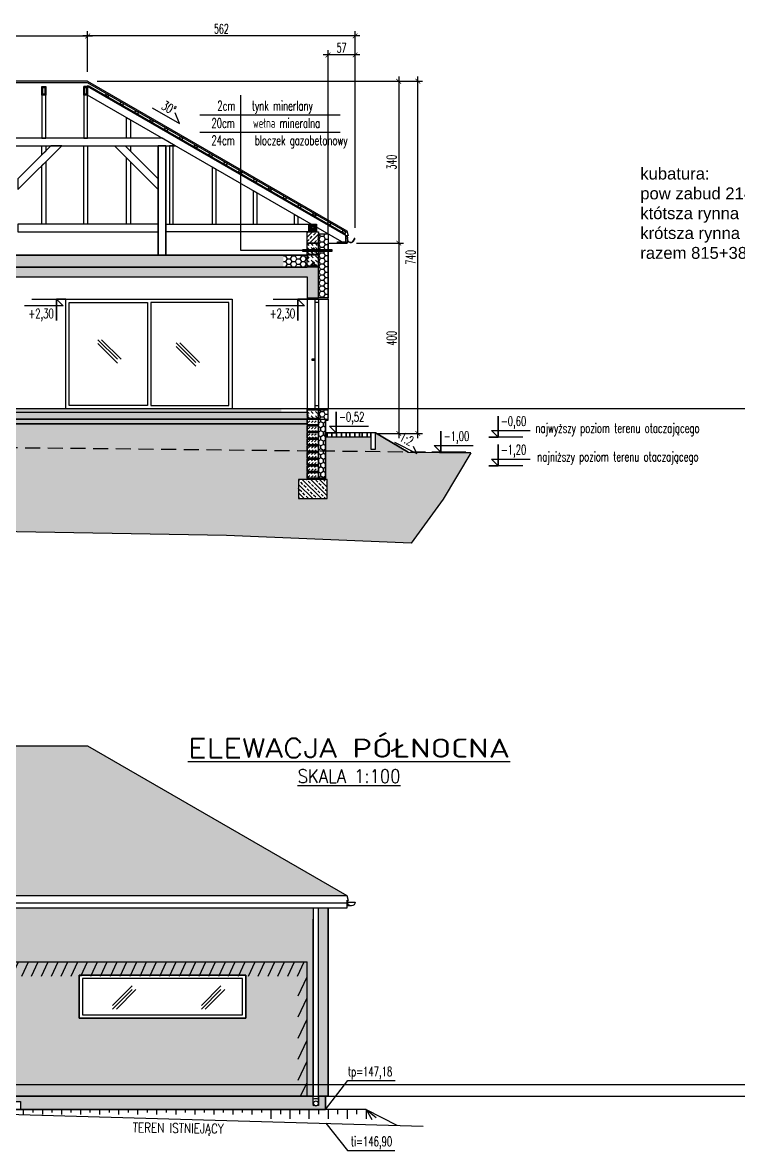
# Model space of a CAD drawing. Header units: millimetres. Extents: x -24587 to 33255, y -70862 to 32.
# Drawn here: x 11025 to 12529, y -63958 to -61588 of the extents above; entities that cross this region are included whole.
import ezdxf
from ezdxf.enums import TextEntityAlignment as Align

# ---------------------------------------------------------------- set-up
doc = ezdxf.new("R2010")
doc.units = ezdxf.units.MM
doc.header["$LTSCALE"] = 5
doc.linetypes.add('DASHED2', pattern=[9.525, 6.35, -3.175])
doc.layers.get('Defpoints').update_dxf_attribs({"color": 251})
doc.layers.add('__NIEDRUK__', color=54, linetype='Continuous', plot=False)
for name, color, linetype in [('A-DRZWI_OKNA', 13, 'Continuous'), ('A-SCHODY', 140, 'Continuous'), ('A-WIEZBA', 163, 'Continuous'), ('K-CIENKIE', 8, 'Continuous'), ('K-HATCH', 8, 'Continuous'), ('K-HATCH243', 243, 'Continuous'), ('K-LINIA', 254, 'Continuous'), ('K-SCIANY', 2, 'Continuous'), ('K-SRUBY', 3, 'Continuous'), ('K-TEXT 2.4mm', 71, 'Continuous'), ('K-TEXT 2.8mm', 101, 'Continuous'), ('K-TEXT 2mm', 254, 'Continuous'), ('K-TEXT 4mm', 4, 'Continuous'), ('K-UWAGI', 1, 'Continuous'), ('K-WYMIARY', 1, 'Continuous')]:
    doc.layers.add(name, color=color, linetype=linetype)
doc.styles.get("Standard").update_dxf_attribs({"font": 'arial.ttf'})
doc.styles.add('text 2.8mm', font='romans.shx', dxfattribs={"width": 0.65})
doc.styles.add('text 2mm', font='romans.shx', dxfattribs={"width": 0.65})
doc.styles.add('text 4mm', font='romans.shx', dxfattribs={"width": 0.8})
doc.styles.add('WYM1', font='romanszb.shx', dxfattribs={"width": 0.6})
doc.dimstyles.new('CM100', dxfattribs={"dimscale": 5, "dimtxt": 2, "dimasz": 1, "dimexe": 1, "dimexo": 2, "dimgap": 0.5, "dimtad": 1, "dimrnd": 0.5, "dimdsep": 46, "dimtxsty": 'WYM1', "dimblk": 'OBLIQUE', "dimcen": 0, "dimdle": 1, "dimclrd": 253, "dimclre": 251, "dimclrt": 30, "dimadec": 0, "dimazin": 0, "dimtfac": 1, "dimtix": 1, "dimtmove": 0, "dimatfit": 0, "dimfxl": 1, "dimtfillclr": 256, "dimtolj": 1, "dimarcsym": 0})
pattern_1 = [(90, (-4e-14, 1), (-30, 30), [1, -29]), (90, (-3, 1), (-30, 30), [1, -29]), (90, (-2, 6), (-30, 30), [1, -29]), (90, (-5, 6), (-30, 30), [1, -29]), (90, (-15, 16), (-30, 30), [1, -29]), (90, (-18, 16), (-30, 30), [1, -29]), (90, (-17, 21), (-30, 30), [1, -29]), (90, (-20, 21), (-30, 30), [1, -29]), (90, (-5, 1), (-30, 30), [2, -28]), (90, (-9, 1), (-30, 30), [2, -28]), (90, (-20, 16), (-30, 30), [2, -28]), (90, (-24, 16), (-30, 30), [2, -28]), (180, (-1, -4e-14), (-30, -30), [1, -29]), (180, (-1, 3), (-30, -30), [1, -29]), (180, (-3, 5), (-30, -30), [1, -29]), (180, (-3, 8), (-30, -30), [1, -29]), (180, (-16, 15), (-30, -30), [1, -29]), (180, (-16, 18), (-30, -30), [1, -29]), (180, (-18, 20), (-30, -30), [1, -29]), (180, (-18, 23), (-30, -30), [1, -29]), (180, (-6, -3e-13), (-30, -30), [2, -28]), (180, (-6, 4), (-30, -30), [2, -28]), (180, (-21, 15), (-30, -30), [2, -28]), (180, (-21, 19), (-30, -30), [2, -28]), (135, (-2, -8e-14), (-45, 15), [1.414214, -41.012193]), (135, (-8e-14, 2), (-45, 15), [1.414214, -41.012193]), (135, (-4, 5), (-45, 15), [1.414214, -41.012193]), (135, (-2, 7), (-45, 15), [1.414214, -41.012193]), (135, (-17, 15), (-45, 15), [1.414214, -41.012193]), (135, (-15, 17), (-45, 15), [1.414214, -41.012193]), (135, (-19, 20), (-45, 15), [1.414214, -41.012193]), (135, (-17, 22), (-45, 15), [1.414214, -41.012193]), (135, (-8, -3e-13), (-45, 15), [1.414214, -41.012193]), (135, (-5, 3), (-45, 15), [1.414214, -41.012193]), (135, (-23, 15), (-45, 15), [1.414214, -41.012193]), (135, (-20, 18), (-45, 15), [1.414214, -41.012193]), (45, (-1, -4e-14), (-3e-12, 60), [1.414214, -19.79899]), (45, (-3, 2), (-3e-12, 60), [1.414214, -19.79899]), (45, (-3, 5), (-3e-12, 60), [1.414214, -19.79899]), (45, (-5, 7), (-3e-12, 60), [1.414214, -19.79899]), (45, (-16, 15), (-3e-12, 60), [1.414214, -19.79899]), (45, (-18, 17), (-3e-12, 60), [1.414214, -19.79899]), (45, (-18, 20), (-3e-12, 60), [1.414214, -19.79899]), (45, (-20, 22), (-3e-12, 60), [1.414214, -19.79899]), (45, (-6, -3e-13), (-3e-12, 60), [1.414214, -19.79899]), (45, (-9, 3), (-3e-12, 60), [1.414214, -19.79899]), (45, (-21, 15), (-3e-12, 60), [1.414214, -19.79899]), (45, (-24, 18), (-3e-12, 60), [1.414214, -19.79899]), (135, (-5, 10), (-8.83883476, -4e-13), [6.25, -6.25])]

# ---------------------------------------------------------------- blocks, each defined once
blk = doc.blocks.new('A$Cb5ab7b4c')
for points in [[(-5.5, 4.8), (-5.5, 346.8), (-5.5, 359.2), (-5.5, 392.1)], [(5.5, 4.8), (5.5, 353.8), (5.5, 366.2), (5.5, 392.1)]]:
    blk.add_lwpolyline(points)
blk.add_ellipse((0, 8.6), major_axis=(-10.9, 0), ratio=0.545455, start_param=4.184475, end_param=5.240303)
at = {"extrusion": (0, 0, -1)}
blk.add_ellipse((0, 4.8), major_axis=(-5.5, 0), ratio=0.866025, start_param=1.570796326790928, end_param=7.853981633970514, dxfattribs=at)
blk = doc.blocks.new('rynna')
for p, q in [((0, 15.8), (-0.5, 15.8)), ((-0.5, 12.3), (-0.5, 15.8)), ((-0.2, 9.6), (-0.2, 10.2)), ((0, 12.3), (0, 15.8)), ((0.3, 9), (0.3, 10.2)), ((14.7, 9.7), (15.1, 10.1)), ((15.1, 9.1), (14.7, 9.7)), ((15.5, 9.4), (15.1, 10.1))]:
    blk.add_line(p, q)
for centre, radius, start, end in [((0.3, 12.3), 0.8, 180, 270.0564), ((0.6, 10.2), 0.8, 108.3844, 180), ((7.3, 8.5), 7.52, 171.6477, 348.5936), ((0.3, 12.3), 0.3, 180, 270.0564), ((0.3, 11.3), 0.789, 288.3844, 90.0564), ((0.3, 11.3), 0.289, 288.3844, 90.0564), ((0.6, 10.2), 0.3, 108.3844, 180), ((7.3, 8.5), 7, 175.7433, 351.8766), ((14.5, 7.4), 0.3, 83.5794, 166.741), ((14.7, 8.5), 0.778, 263.5794, 51.7458), ((14.9, 7), 0.3, 99.8126, 163.712), ((14.7, 8.5), 1.28, 279.8126, 51.7458)]:
    blk.add_arc(centre, radius, start, end)
blk = doc.blocks.new('A$Ccb614bb5')
blk.add_lwpolyline([(-9, 0), (0, 0), (0, 12), (-1, 12), (-1, 8), (-17, 8)])
blk.add_arc((-9, 8), 8, 180, 0)
blk = doc.blocks.new('_ArchTick')
at = {"color": 0, "linetype": 'ByBlock', "const_width": 0.15}
blk.add_lwpolyline([(-0.5, -0.5), (0.5, 0.5)], dxfattribs=at)
blk = doc.blocks.new('*D211')
at = {"layer": 'Defpoints', "color": 0, "transparency": 16777216}
for p in [(11161.7, -61711.4), (11855.2, -61711.4), (11748.7, -62451.6)]:
    blk.add_point(p, dxfattribs=at)
at = {"layer": 'K-WYMIARY', "color": 251, "lineweight": -2, "transparency": 16777216}
for p, q in [((11181.7, -61711.4), (11865.2, -61711.4)), ((11768.7, -62451.6), (11865.2, -62451.6))]:
    blk.add_line(p, q, dxfattribs=at)
at = {"layer": 'K-WYMIARY', "color": 253, "lineweight": -2, "transparency": 16777216}
blk.add_line((11855.2, -62461.6), (11855.2, -61701.4), dxfattribs=at)
at = {"layer": 'K-WYMIARY', "color": 253, "lineweight": -2, "transparency": 16777216, "xscale": 10, "yscale": 10, "zscale": 10}
for p, rotation in [((11855.2, -61711.4), 89.9999999999999), ((11855.2, -62451.6), 269.9999999999999)]:
    blk.add_blockref('_ArchTick', p, dxfattribs=dict(at, rotation=rotation))
at = {"layer": 'K-WYMIARY', "color": 30, "transparency": 16777216, "insert": (11840.2, -62081.5), "char_height": 20, "attachment_point": 5, "rotation": 90, "style": 'WYM1'}
blk.add_mtext('\\A1;740', dxfattribs=at)
blk = doc.blocks.new('*D212')
at = {"layer": 'Defpoints', "color": 0, "transparency": 16777216}
for p in [(11161.7, -61711.4), (11706.7, -62051.6), (11815.2, -62051.6)]:
    blk.add_point(p, dxfattribs=at)
at = {"layer": 'K-WYMIARY', "color": 251, "lineweight": -2, "transparency": 16777216}
for p, q in [((11181.7, -61711.4), (11825.2, -61711.4)), ((11726.7, -62051.6), (11825.2, -62051.6))]:
    blk.add_line(p, q, dxfattribs=at)
at = {"layer": 'K-WYMIARY', "color": 253, "lineweight": -2, "transparency": 16777216}
blk.add_line((11815.2, -61701.4), (11815.2, -62061.6), dxfattribs=at)
at = {"layer": 'K-WYMIARY', "color": 253, "lineweight": -2, "transparency": 16777216, "xscale": 10, "yscale": 10, "zscale": 10}
for p, rotation in [((11815.2, -61711.4), 89.99999999999993), ((11815.2, -62051.6), 269.9999999999999)]:
    blk.add_blockref('_ArchTick', p, dxfattribs=dict(at, rotation=rotation))
at = {"layer": 'K-WYMIARY', "color": 30, "transparency": 16777216, "insert": (11800.2, -61881.5), "char_height": 20, "attachment_point": 5, "rotation": 90, "style": 'WYM1'}
blk.add_mtext('\\A1;340', dxfattribs=at)
blk = doc.blocks.new('*D213')
at = {"layer": 'Defpoints', "color": 0, "transparency": 16777216}
for p in [(11706.7, -62051.6), (11746.7, -62451.6), (11815.2, -62451.6)]:
    blk.add_point(p, dxfattribs=at)
at = {"layer": 'K-WYMIARY', "color": 251, "lineweight": -2, "transparency": 16777216}
for p, q in [((11726.7, -62051.6), (11825.2, -62051.6)), ((11766.7, -62451.6), (11825.2, -62451.6))]:
    blk.add_line(p, q, dxfattribs=at)
at = {"layer": 'K-WYMIARY', "color": 253, "lineweight": -2, "transparency": 16777216}
blk.add_line((11815.2, -62041.6), (11815.2, -62461.6), dxfattribs=at)
at = {"layer": 'K-WYMIARY', "color": 253, "lineweight": -2, "transparency": 16777216, "xscale": 10, "yscale": 10, "zscale": 10}
for p, rotation in [((11815.2, -62051.6), 89.99999999999993), ((11815.2, -62451.6), 269.9999999999999)]:
    blk.add_blockref('_ArchTick', p, dxfattribs=dict(at, rotation=rotation))
at = {"layer": 'K-WYMIARY', "color": 30, "transparency": 16777216, "insert": (11800.2, -62251.6), "char_height": 20, "attachment_point": 5, "rotation": 90, "style": 'WYM1'}
blk.add_mtext('\\A1;400', dxfattribs=at)
blk = doc.blocks.new('*D214')
at = {"layer": 'Defpoints', "color": 0, "transparency": 16777216}
for p in [(11161.7, -61616.2), (11161.7, -61711.4), (11723.7, -62039.6)]:
    blk.add_point(p, dxfattribs=at)
at = {"layer": 'K-WYMIARY', "color": 253, "lineweight": -2, "transparency": 16777216}
blk.add_line((11733.7, -61616.2), (11151.7, -61616.2), dxfattribs=at)
at = {"layer": 'K-WYMIARY', "color": 251, "lineweight": -2, "transparency": 16777216}
for p, q in [((11161.7, -61691.4), (11161.7, -61606.2)), ((11723.7, -62019.6), (11723.7, -61606.2))]:
    blk.add_line(p, q, dxfattribs=at)
at = {"layer": 'K-WYMIARY', "color": 253, "lineweight": -2, "transparency": 16777216, "xscale": 10, "yscale": 10, "zscale": 10, "rotation": 180.0000000000001}
blk.add_blockref('_ArchTick', (11161.7, -61616.2), dxfattribs=at)
at = {"layer": 'K-WYMIARY', "color": 253, "lineweight": -2, "transparency": 16777216, "xscale": 10, "yscale": 10, "zscale": 10}
blk.add_blockref('_ArchTick', (11723.7, -61616.2), dxfattribs=at)
at = {"layer": 'K-WYMIARY', "color": 30, "transparency": 16777216, "insert": (11442.7, -61601.2), "char_height": 20, "attachment_point": 5, "style": 'WYM1'}
blk.add_mtext('\\A1;562', dxfattribs=at)
blk = doc.blocks.new('*D215')
at = {"layer": 'Defpoints', "color": 0, "transparency": 16777216}
for p in [(11666.7, -61656.2), (11666.7, -62051.6), (11723.7, -62039.6)]:
    blk.add_point(p, dxfattribs=at)
at = {"layer": 'K-WYMIARY', "color": 251, "lineweight": -2, "transparency": 16777216}
for p, q in [((11666.7, -62031.6), (11666.7, -61646.2)), ((11723.7, -62019.6), (11723.7, -61646.2))]:
    blk.add_line(p, q, dxfattribs=at)
at = {"layer": 'K-WYMIARY', "color": 253, "lineweight": -2, "transparency": 16777216}
blk.add_line((11733.7, -61656.2), (11656.7, -61656.2), dxfattribs=at)
at = {"layer": 'K-WYMIARY', "color": 253, "lineweight": -2, "transparency": 16777216, "xscale": 10, "yscale": 10, "zscale": 10, "rotation": 180.0000000000001}
blk.add_blockref('_ArchTick', (11666.7, -61656.2), dxfattribs=at)
at = {"layer": 'K-WYMIARY', "color": 253, "lineweight": -2, "transparency": 16777216, "xscale": 10, "yscale": 10, "zscale": 10}
blk.add_blockref('_ArchTick', (11723.7, -61656.2), dxfattribs=at)
at = {"layer": 'K-WYMIARY', "color": 30, "transparency": 16777216, "insert": (11695.2, -61641.2), "char_height": 20, "attachment_point": 5, "style": 'WYM1'}
blk.add_mtext('\\A1;57', dxfattribs=at)
blk = doc.blocks.new('*D238')
at = {"layer": 'Defpoints', "color": 0, "transparency": 16777216}
for p in [(11161.7, -61616.2), (9921.7, -61711.4), (11161.7, -61711.4)]:
    blk.add_point(p, dxfattribs=at)
at = {"layer": 'K-WYMIARY', "color": 253, "lineweight": -2, "transparency": 16777216}
blk.add_line((9911.7, -61616.2), (11171.7, -61616.2), dxfattribs=at)
at = {"layer": 'K-WYMIARY', "color": 251, "lineweight": -2, "transparency": 16777216}
for p, q in [((9921.7, -61691.4), (9921.7, -61606.2)), ((11161.7, -61691.4), (11161.7, -61606.2))]:
    blk.add_line(p, q, dxfattribs=at)
at = {"layer": 'K-WYMIARY', "color": 253, "lineweight": -2, "transparency": 16777216, "xscale": 10, "yscale": 10, "zscale": 10}
for p, rotation in [((9921.7, -61616.2), 179.9999999999999), ((11161.7, -61616.2), 359.9999999999999)]:
    blk.add_blockref('_ArchTick', p, dxfattribs=dict(at, rotation=rotation))
at = {"layer": 'K-WYMIARY', "color": 30, "transparency": 16777216, "insert": (10541.7, -61601.2), "char_height": 20, "attachment_point": 5, "style": 'WYM1'}
blk.add_mtext('\\A1;1240', dxfattribs=at)

msp = doc.modelspace()

# ---------------------------------------------------------------- hatches: boundary and pattern name
at = {"layer": 'K-HATCH'}
h = msp.add_hatch(dxfattribs=at)
h.set_pattern_fill('ANSI33', color=256, scale=2, angle=270, style=0)
h.set_pattern_definition([(45, (70360.049, -49280.649), (-8.980256, 8.980256), []), (45, (70369.029, -49280.649), (-8.980256, 8.980256), [6.35, -3.175])])
h.paths.add_polyline_path([(11646.7, -62051.602), (11646.7, -62027.602), (11622.7, -62027.602), (11622.7, -62051.602)])
h = msp.add_hatch(dxfattribs=at)
h.set_pattern_fill('GAZOBET', color=256, angle=90, style=0, pattern_type=2)
h.set_pattern_definition(pattern_1)
h.paths.add_polyline_path([(11646.7, -62075.602), (11646.7, -62051.602), (11622.7, -62051.602), (11622.7, -62075.602)])
h.paths.add_polyline_path([(11622.7, -62076.102), (11622.7, -62100.102), (11646.7, -62100.102), (11646.7, -62076.102)])
h = msp.add_hatch(dxfattribs=at)
h.set_pattern_fill('HONEY', color=256, scale=2.1)
h.set_pattern_definition([(360, (2230, 255), (10.00125, 5.77422435), [6.6675, -13.335]), (120, (2230, 255), (-10.00125, 5.7742244), [6.6675, -13.335]), (60, (2230, 255), (2e-08, 11.54844875), [-13.335, 6.6675])])
h.paths.add_polyline_path([(11666.7, -62032.386), (11646.7, -62032.386), (11646.7, -62166.602), (11666.7, -62166.602)])
h = msp.add_hatch(dxfattribs=at)
h.set_pattern_fill('HONEY', color=256, scale=2.1)
h.paths.add_polyline_path([(9460.7, -62077.102), (11572.7, -62077.102), (11572.7, -62100.102), (10378.7, -62102.102), (9460.7, -62102.102)])
h = msp.add_hatch(dxfattribs=at)
h.set_pattern_fill('HONEY', color=256, scale=2.1)
h.set_pattern_definition([(0, (0, 0), (10.00125, 5.774223), [6.6675, -13.335]), (120, (0, 0), (-10.0012488, 5.77422507), [6.6675, -13.335]), (60, (0, 0), (1.2e-06, 11.54844807), [-13.335, 6.6675])])
h.paths.add_polyline_path([(11622.7, -62077.102), (11572.983, -62077.102), (11572.983, -62102.102), (11622.7, -62102.102)])
h = msp.add_hatch(dxfattribs=at)
h.set_pattern_fill('ANSI33', color=256, scale=2, angle=360, style=0)
h.set_pattern_definition([(45, (-4, -7e-12), (-8.980256, 8.980256), []), (45, (4.98, -7e-12), (-8.980256, 8.980256), [6.35, -3.175])])
h.paths.add_polyline_path([(11622.7, -62122.102), (11622.7, -62166.602), (11646.7, -62166.602), (11646.7, -62102.102), (9436.7, -62102.102), (9436.7, -62126.102), (9460.7, -62126.102), (9460.7, -62122.102), (9907.7, -62122.102), (9907.7, -62126.102), (9931.7, -62126.102), (9931.7, -62122.102)])
h = msp.add_hatch(dxfattribs=at)
h.set_pattern_fill('HONEY', color=256, scale=2)
h.set_pattern_definition([(90, (0, 0), (-5.4992613, 9.525), [6.35, -12.7]), (210, (0, 0), (-5.49926133, -9.525), [6.35, -12.7]), (150, (0, 0), (-10.9985226, 2e-08), [-12.7, 6.35])])
h.paths.add_polyline_path([(11622.7, -62421.602), (11622.7, -62406.602), (9931.7, -62406.602), (9931.7, -62421.602)])
h = msp.add_hatch(dxfattribs=at)
h.set_pattern_fill('DASH', color=256, scale=1.5, angle=-45)
h.paths.add_polyline_path([(11568.7, -62399.602), (9934.7, -62399.602), (9934.7, -62406.602), (11568.7, -62406.602)])
h = msp.add_hatch(dxfattribs=at)
h.set_pattern_fill('GAZOBET', color=256, angle=90, style=0, pattern_type=2)
h.set_pattern_definition(pattern_1)
h.paths.add_polyline_path([(11622.7, -62419.602), (11646.7, -62419.602), (11646.7, -62402.602), (11622.7, -62402.602)])
h = msp.add_hatch(dxfattribs=at)
h.set_pattern_fill('HONEY', color=256, scale=2)
h.set_pattern_definition([(1e-13, (50, 0), (9.525, 5.4992613), [6.35, -12.7]), (120, (50, 0), (-9.525, 5.49926133), [6.35, -12.7]), (60, (50, 0), (2e-08, 10.9985226), [-12.7, 6.35])])
h.paths.add_polyline_path([(11666.7, -62421.602), (11666.7, -62402.602), (11646.7, -62402.602), (11646.7, -62421.602)])
h = msp.add_hatch(dxfattribs=at)
h.set_pattern_fill('DASH', color=256, scale=1.5, angle=-45)
h.paths.add_polyline_path([(9931.7, -62421.602), (9931.7, -62431.602), (11622.7, -62431.602), (11622.7, -62421.602)])
h = msp.add_hatch(dxfattribs=at)
h.set_pattern_fill('DASH', color=256, scale=1.5, angle=45)
h.set_pattern_definition([(45, (54, 0), (-1e-14, 6.7351921), [4.7625, -4.7625])])
h.paths.add_polyline_path([(11646.7, -62433.602), (11646.7, -62421.602), (11622.7, -62421.602), (11622.7, -62433.602)])
h.paths.add_polyline_path([(11646.7, -62447.602), (11646.7, -62435.602), (11622.7, -62435.602), (11622.7, -62447.602)])
h.paths.add_polyline_path([(11646.7, -62461.602), (11646.7, -62449.602), (11622.7, -62449.602), (11622.7, -62461.602)])
h.paths.add_polyline_path([(11646.7, -62475.602), (11646.7, -62463.602), (11622.7, -62463.602), (11622.7, -62475.602)])
h.paths.add_polyline_path([(11646.7, -62489.602), (11646.7, -62477.602), (11622.7, -62477.602), (11622.7, -62489.602)])
h.paths.add_polyline_path([(11646.7, -62503.602), (11646.7, -62491.602), (11622.7, -62491.602), (11622.7, -62503.602)])
h.paths.add_polyline_path([(11646.7, -62517.602), (11646.7, -62505.602), (11622.7, -62505.602), (11622.7, -62517.602)])
h.paths.add_polyline_path([(11646.7, -62531.602), (11646.7, -62519.602), (11622.7, -62519.602), (11622.7, -62531.602)])
h.paths.add_polyline_path([(11646.7, -62545.602), (11646.7, -62533.602), (11622.7, -62533.602), (11622.7, -62545.602)])
h = msp.add_hatch(dxfattribs=at)
h.set_pattern_fill('HONEY', color=256, scale=2)
h.set_pattern_definition([(90, (-556.772, 4e-11), (-5.4992613, 9.525), [6.35, -12.7]), (210, (-556.772, 4e-11), (-5.49926133, -9.525), [6.35, -12.7]), (150, (-556.772, 4e-11), (-10.9985226, 2e-08), [-12.7, 6.35])])
h.paths.add_polyline_path([(11661.7, -62423.602), (11661.7, -62421.602), (11646.7, -62421.602), (11646.7, -62545.602), (11661.7, -62545.602)])
h = msp.add_hatch(dxfattribs=at)
h.set_pattern_fill('ANSI33', color=256, scale=2, angle=360, style=0)
h.set_pattern_definition([(135, (54, 0), (-8.980256, -8.980256), []), (135, (54, 8.98), (-8.980256, -8.980256), [6.35, -3.175])])
h.paths.add_polyline_path([(11604.7, -62588.602), (11664.7, -62588.602), (11664.7, -62548.602), (11604.7, -62548.602)])
h = msp.add_hatch(dxfattribs=at)
h.set_pattern_fill('AR-B88', color=256, scale=0.1, angle=180)
h.set_pattern_definition([(180, (6e-46, 24), (2e-13, -20.32), []), (270, (6e-46, 24), (10.16, -20.32), [20.32, -20.32])])
h.paths.add_polyline_path([(11706.132, -63422.492), (11161.7, -63108.164), (9921.7, -63108.164), (9377.268, -63422.492)])
h = msp.add_hatch(dxfattribs=at)
h.set_pattern_fill('AR-SAND', color=256, scale=0.7, angle=-270)
h.set_pattern_definition([(307.5, (0, 0), (34.258927, 1.120022), [0, -27.0256, 0, -30.226, 0, -28.8925]), (277.5, (0, 0), (50.177757, -31.46663), [0, -14.5796, 0, -24.3586, 0, -9.3345]), (237.5, (-7e-14, 21.87), (0.100603, -55.369466), [0, -8.89, 0, -32.004, 0, -41.783]), (227.5, (-7e-14, 21.87), (15.605053, -53.44895), [0, -4.445, 0, -20.9804, 0, -24.003])])
h.paths.add_polyline_path([(9436.7, -63448.335), (9416.7, -63448.335), (9416.7, -63844.386), (9436.7, -63844.386)])
h.paths.add_polyline_path([(10651.2, -63615.386), (10808.2, -63615.386), (10808.2, -63821.386), (10960.7, -63821.386), (10960.7, -63838.386), (10990.7, -63838.386), (10990.7, -63844.386), (11635.7, -63844.386), (11635.7, -63448.335), (9447.7, -63448.335), (9447.7, -63844.386), (10594.2, -63844.386), (10594.2, -63838.386), (10624.2, -63838.386), (10624.2, -63821.386), (10651.2, -63821.386)])
h.paths.add_polyline_path([(10318.804, -63590.386), (10318.804, -63790.386), (10258.804, -63790.386), (10258.804, -63590.386)], flags=16)
h.paths.add_polyline_path([(11144.2, -63590.386), (11494.2, -63590.386), (11494.2, -63680.386), (11144.2, -63680.386)], flags=16)
h.paths.add_polyline_path([(10032.63, -63590.386), (10032.63, -63790.386), (9972.63, -63790.386), (9972.63, -63590.386)], flags=16)
h.paths.add_polyline_path([(9746.455, -63590.285), (9746.455, -63790.285), (9686.455, -63790.285), (9686.455, -63590.285)], flags=16)
h.paths.add_polyline_path([(11646.7, -63448.335), (11646.7, -63844.386), (11666.7, -63844.386), (11666.7, -63448.335)])
h = msp.add_hatch(dxfattribs=at)
h.set_pattern_fill('GRAVEL', color=256, angle=-180, style=0)
h.set_pattern_definition([(228.0127875, (18.288, 25.4), (-203.200000016, -228.599999986), [3.417214, -338.304836]), (184.969741, (16.002, 22.86), (304.79999988, 25.400001447), [5.864047, -580.540489]), (132.510447, (10.16, 22.352), (254.000000107, -279.399999902), [4.134815, -409.347228]), (267.273689, (0.254, 16.002), (25.400000053, 507.999999997), [5.340045, -528.664374]), (292.8336542, (-7e-14, 10.668), (-127.00000001, 304.799999996), [5.236337, -518.398077]), (357.273689, (2.032, 5.842), (-507.999999997, 25.400000053), [5.340045, -528.664374]), (37.6942405, (7.366, 5.588), (-330.199999985, -254.000000019), [7.061937, -699.131153]), (72.2553284, (12.954, 9.906), (177.800000048, 558.799999985), [6.667195, -660.052566]), (121.4295656, (14.986, 16.256), (-203.200000029, 330.199999982), [5.35813, -530.455457]), (175.2363583, (12.192, 20.828), (279.399999996, -25.400000044), [6.117133, -299.7393695]), (222.3974378, (6.096, 21.336), (-304.79999999, -279.400000011), [7.910779, -783.167725]), (138.814075, (25.4, 15.748), (-177.79999999, 152.40000001), [2.700045, -267.305658]), (171.4692344, (23.368, 17.526), (330.20000001, -50.799999942), [5.13682, -508.54639]), (225, (18.288, 18.288), (2e-13, -25.4), [3.592093, -32.328931]), (203.1985905, (16.51, 21.336), (127, 50.79999999), [1.934413, -191.506224]), (291.8014095, (14.732, 20.574), (-25.4, 76.2), [2.735656, -134.04753]), (30.9637565, (15.748, 18.034), (76.2, 50.8), [4.443197, -143.662982]), (161.565051, (19.558, 20.32), (50.8, -25.4), [3.212871, -77.108981]), (16.3895403, (-1e-13, 20.574), (254, 76.2), [4.50088, -445.588267]), (70.346176, (4.318, 21.844), (-101.60000001, -279.399999997), [3.775989, -373.822157]), (293.1985905, (19.558, 25.4), (-50.79999999, 127), [3.868801, -189.571836]), (343.6104597, (21.082, 21.844), (-254.000000005, 76.199999982), [4.50088, -445.588267]), (339.443955, (-3e-14, 4.826), (-127, 50.8), [4.340352, -212.677343]), (294.7751406, (4.064, 3.302), (-127.00000015, 279.39999993), [3.636721, -360.035934]), (66.8014095, (19.812, 1e-13), (50.8, 127), [3.868801, -189.571836]), (17.3540246, (21.336, 3.556), (-330.199999993, -101.60000002), [4.257827, -421.52376]), (69.443955, (7.366, 5e-14), (-50.8, -127), [2.170176, -214.847519]), (101.3099325, (18.288, 1e-13), (-25.4, 101.6), [1.295146, -128.21995]), (165.963757, (18.034, 1.27), (76.2, -25.4), [5.236337, -99.490546]), (186.009006, (12.954, 2.54), (254, 25.400000013), [4.85267, -480.413649]), (303.690068, (15.748, 15.748), (-25.4, 50.8), [3.663239, -87.917764]), (353.1572266, (17.78, 12.7), (431.800000003, -50.799999977), [6.395568, -633.160091]), (60.945396, (24.13, 11.938), (-101.6, -177.8), [2.615082, -258.893923]), (90, (25.4, 14.224), (-25.4, 25.4), [1.524, -23.876]), (120.256437, (12.446, 3.302), (101.59999999, -177.800000007), [3.52867, -349.339408]), (48.0127875, (10.668, 6.35), (203.200000017, 228.599999985), [6.834429, -334.887622]), (4e-13, (15.24, 11.43), (25.4, 25.4), [6.604, -18.796]), (325.3048465, (21.844, 11.43), (254.000000096, -177.799999863), [4.016096, -397.593167]), (254.054604, (25.146, 9.144), (-25.4, -101.6), [3.698291, -181.2165]), (207.6459754, (24.13, 5.588), (-482.600000018, -253.999999966), [6.021451, -596.124644]), (175.4260787, (18.796, 2.794), (-330.2, 25.4), [6.370295, -630.658465])])
h.paths.add_polyline_path([(10990.7, -63844.386), (10990.7, -63855.386), (11020.7, -63855.386), (11020.7, -63872.386), (11661.7, -63872.386), (11661.7, -63844.386), (11646.7, -63844.386), (11646.7, -63859.623), (11646.7, -63864.069), (11636.209, -63864.936), (11635.7, -63859.623), (11635.7, -63844.386)])
h.paths.add_polyline_path([(10564.2, -63872.386), (10564.2, -63855.386), (10594.2, -63855.386), (10594.2, -63844.386), (9447.7, -63844.386), (9447.7, -63859.623), (9447.88, -63862.754), (9442.2, -63864.386), (9437.345, -63863.99), (9436.7, -63859.623), (9436.7, -63844.386), (9421.7, -63844.386), (9421.7, -63872.386)])
at = {"layer": 'K-HATCH243'}
h = msp.add_hatch(dxfattribs=at)
h.set_pattern_fill('AR-CONC', color=256, scale=0.12, angle=90)
h.paths.add_polyline_path([(11453.556, -62666.358), (11841.517, -62682.071), (11908.506, -62589.686), (11966.843, -62492.177), (11834.786, -62490.747), (11766.7, -62450.602), (11766.7, -62484.602), (11756.7, -62484.602), (11756.7, -62458.602), (11661.7, -62458.602), (11661.7, -62548.602), (11664.7, -62548.602), (11664.7, -62588.602), (11604.7, -62588.602), (11604.7, -62548.602), (11622.7, -62548.602), (11622.7, -62431.602), (9931.7, -62431.602), (9931.7, -62548.602), (9949.7, -62548.602), (9949.7, -62588.602), (9889.7, -62588.602), (9889.7, -62548.602), (9907.7, -62548.602), (9907.7, -62467.602), (9460.7, -62467.602), (9460.7, -62548.602), (9478.7, -62548.602), (9478.7, -62588.602), (9418.7, -62588.602), (9418.7, -62548.602), (9421.7, -62548.602), (9421.7, -62459.602), (9326.7, -62459.602), (9326.7, -62485.602), (9316.7, -62485.602), (9316.7, -62452.812), (9159.601, -62462.318), (9191.252, -62562.259), (9328.794, -62629.039)])
h = msp.add_hatch(dxfattribs=at)
h.set_pattern_fill('ANSI31', color=256, scale=150, angle=110)
h.set_pattern_definition([(65, (-93165.59, -288179.657), (-16.993271, 7.9240924), [])])
h.paths.add_polyline_path([(10624.2, -63561.886), (9463.7, -63561.886), (9463.7, -63661.886), (10624.2, -63661.886)])
h.paths.add_polyline_path([(10956.7, -63561.886), (10624.2, -63561.886), (10624.2, -63731.886), (10802.7, -63731.886), (10802.7, -63821.386), (10956.7, -63821.386)])
h.paths.add_polyline_path([(11622.7, -63561.886), (10962.7, -63561.886), (10962.7, -63591.886), (11604.082, -63591.886), (11604.082, -63844.386), (11622.7, -63844.386)])

# ---------------------------------------------------------------- linework, layer by layer
at = {"layer": '__NIEDRUK__'}
for p, q in [((15853.596, -62399.602), (7826.247, -62399.602)), ((15853.596, -63820.386), (7826.247, -63820.386))]:
    msp.add_line(p, q, dxfattribs=at)
for points in [[(9931.7, -62431.602), (11622.7, -62431.602), (11622.7, -62548.602), (11604.7, -62548.602), (11604.7, -62588.602), (11664.7, -62588.602), (11664.7, -62548.602), (11661.7, -62548.602), (11661.7, -62458.602), (11756.7, -62458.602), (11756.7, -62484.602), (11766.7, -62484.602), (11766.7, -62450.602), (11834.786, -62490.747), (11966.843, -62492.177), (11908.506, -62589.686), (11841.517, -62682.071), (11453.556, -62666.358), (9328.794, -62629.039)], [(11661.7, -63872.386), (11661.7, -63844.386), (11646.7, -63844.386), (11646.7, -63859.623), (11646.7, -63864.069), (11636.209, -63864.936), (11635.7, -63859.623), (11635.7, -63844.386), (10990.7, -63844.386), (10990.7, -63855.386), (11020.7, -63855.386), (11020.7, -63872.386), (11661.7, -63872.386)]]:
    msp.add_lwpolyline(points, dxfattribs=at)
for points in [[(11635.7, -63844.386), (10990.7, -63844.386), (10990.7, -63838.386), (10960.7, -63838.386), (10960.7, -63821.386), (10808.2, -63821.386), (10808.2, -63615.386), (10651.2, -63615.386), (10651.2, -63821.386), (10624.2, -63821.386), (10624.2, -63838.386), (10594.2, -63838.386), (10594.2, -63844.386), (9447.7, -63844.386), (9447.7, -63448.335), (11635.7, -63448.335)], [(11666.7, -63844.386), (11646.7, -63844.386), (11646.7, -63448.335), (11666.7, -63448.335)], [(11494.2, -63680.386), (11144.2, -63680.386), (11144.2, -63590.386), (11494.2, -63590.386)]]:
    msp.add_lwpolyline(points, close=True, dxfattribs=at)
at = {"layer": 'A-DRZWI_OKNA'}
for points in [[(11115.7, -62399.602), (11115.7, -62169.602), (11465.7, -62169.602), (11465.7, -62399.602)], [(11646.699, -62399.602), (11639.699, -62399.602), (11639.701, -62169.602), (11646.701, -62169.602)], [(11639.701, -62169.602), (11646.701, -62169.602), (11646.701, -62176.602), (11639.701, -62176.602)], [(11122.7, -62392.602), (11122.7, -62176.602), (11287.2, -62176.602), (11287.2, -62392.602)], [(11458.7, -62392.602), (11458.7, -62176.602), (11294.2, -62176.602), (11294.2, -62392.602)], [(11632.699, -62297.921), (11639.699, -62297.921), (11639.699, -62295.22), (11632.699, -62295.22)], [(11639.699, -62392.602), (11646.699, -62392.602), (11646.699, -62399.602), (11639.699, -62399.602)], [(11494.2, -63590.386), (11144.2, -63590.386), (11144.2, -63680.386), (11494.2, -63680.386)], [(11487.2, -63597.386), (11151.2, -63597.386), (11151.2, -63673.386), (11487.2, -63673.386)]]:
    msp.add_lwpolyline(points, close=True, dxfattribs=at)
at = {"layer": 'A-SCHODY'}
for points in [[(11746.7, -63872.386), (9336.7, -63872.386)], [(11746.7, -63872.386), (11811.416, -63905.481)], [(9213.245, -63880.386), (10338.413, -63880.386), (10993.061, -63881.87), (11866.215, -63907.235)]]:
    msp.add_lwpolyline(points, dxfattribs=at)
at = {"layer": 'A-WIEZBA'}
for p, q in [((11704.18, -62035.55), (11161.7, -61722.349)), ((11162.95, -61720.184), (11702.832, -62031.885)), ((11695.606, -62049.075), (11161.7, -61740.824)), ((11702.832, -62031.885), (11701.582, -62034.05))]:
    msp.add_line(p, q, dxfattribs=at)
at = {"layer": 'A-WIEZBA', "elevation": 0}
for points in [[(11065.7, -61722.349), (11073.7, -61722.349), (11073.7, -61740.824), (11065.7, -61740.824)], [(11161.7, -61722.349), (11153.7, -61722.349), (11153.7, -61831.083), (11161.7, -61831.083)], [(11153.7, -61722.349), (11161.7, -61722.349), (11161.7, -61740.824), (11153.7, -61740.824)], [(11065.7, -61831.083), (11073.7, -61831.083), (11073.7, -61740.824), (11065.7, -61740.824)], [(11067.7, -61724.349), (11071.7, -61724.349), (11071.7, -61738.824), (11067.7, -61738.824)], [(11155.7, -61724.349), (11159.7, -61724.349), (11159.7, -61738.824), (11155.7, -61738.824)], [(11198.98, -61740.986), (11200.98, -61737.522), (11206.176, -61740.522), (11204.176, -61743.986)], [(11230.08, -61758.942), (11232.08, -61755.477), (11237.276, -61758.477), (11235.276, -61761.942)], [(11243.7, -61788.167), (11251.7, -61792.786), (11251.7, -61831.083), (11243.7, -61831.083)], [(11261.18, -61776.897), (11263.18, -61773.433), (11268.376, -61776.433), (11266.376, -61779.897)], [(11292.279, -61794.852), (11294.279, -61791.388), (11299.476, -61794.388), (11297.476, -61797.852)], [(11323.379, -61812.808), (11325.379, -61809.344), (11330.575, -61812.344), (11328.575, -61815.808)], [(11354.479, -61830.763), (11356.479, -61827.299), (11361.675, -61830.299), (11359.675, -61833.763)], [(11065.7, -61847.083), (11073.7, -61847.083), (11073.7, -61858.18), (11065.7, -61866.18)], [(11153.7, -61847.083), (11161.7, -61847.083), (11161.7, -62011.602), (11153.7, -62011.602)], [(11333.7, -62011.602), (11341.7, -62011.602), (11341.7, -61847.083), (11333.7, -61847.083)], [(11385.579, -61848.719), (11387.579, -61845.255), (11392.775, -61848.255), (11390.775, -61851.719)], [(11416.678, -61866.674), (11418.678, -61863.21), (11423.874, -61866.21), (11421.874, -61869.674)], [(11065.7, -61888.807), (11073.7, -61880.807), (11073.7, -62011.602), (11065.7, -62011.602)], [(11243.7, -61872.674), (11251.7, -61880.674), (11251.7, -62011.602), (11243.7, -62011.602)], [(11447.778, -61884.63), (11449.778, -61881.165), (11454.974, -61884.165), (11452.974, -61887.63)], [(11423.7, -62011.602), (11431.7, -62011.602), (11431.7, -61896.709), (11423.7, -61892.09)], [(11478.878, -61902.585), (11480.878, -61899.121), (11486.074, -61902.121), (11484.074, -61905.585)], [(11509.977, -61920.54), (11511.977, -61917.076), (11517.174, -61920.076), (11515.174, -61923.54)], [(11541.077, -61938.496), (11543.077, -61935.032), (11548.273, -61938.032), (11546.273, -61941.496)], [(11509.7, -62011.602), (11517.7, -62011.602), (11517.7, -61946.361), (11509.7, -61941.742)], [(11572.177, -61956.451), (11574.177, -61952.987), (11579.373, -61955.987), (11577.373, -61959.451)], [(11603.276, -61974.407), (11605.276, -61970.943), (11610.473, -61973.943), (11608.473, -61977.407)], [(11595.7, -62011.602), (11603.7, -62011.602), (11603.7, -61996.013), (11595.7, -61991.394)], [(11634.376, -61992.362), (11636.376, -61988.898), (11641.572, -61991.898), (11639.572, -61995.362)], [(11665.476, -62010.318), (11667.476, -62006.853), (11672.672, -62009.853), (11670.672, -62013.318)], [(11696.576, -62028.273), (11698.576, -62024.809), (11703.772, -62027.809), (11701.772, -62031.273)], [(11686.7, -62051.55), (11686.7, -62049.05), (11704.18, -62049.05), (11704.18, -62051.55)], [(11706.68, -62051.55), (11704.18, -62051.55), (11704.18, -62035.55), (11706.68, -62035.55)]]:
    msp.add_lwpolyline(points, close=True, dxfattribs=at)
for points in [[(11161.7, -61740.824), (11161.7, -61722.349), (11162.95, -61720.184)], [(11243.7, -61847.083), (11251.7, -61847.083), (11251.7, -61858.046), (11243.7, -61850.046), (11243.7, -61847.083)], [(11704.18, -62051.55), (11704.18, -62035.55)]]:
    msp.add_lwpolyline(points, dxfattribs=at)
at = {"layer": 'A-WIEZBA'}
for points in [[(9755.7, -61847.083), (11345.746, -61847.083), (11318.033, -61831.083), (9765.366, -61831.083), (9755.7, -61836.664)], [(11015.5, -61916.38), (11015.5, -61939.007), (11107.424, -61847.083), (11084.796, -61847.083)], [(11310.033, -61916.38), (11310.033, -61939.007), (11218.109, -61847.083), (11240.737, -61847.083)], [(11326.033, -61847.083), (11310.033, -61847.083), (11310.033, -62077.102), (11326.033, -62077.102)], [(11310.033, -61847.083), (11326.033, -61847.083), (11326.033, -62077.102), (11310.033, -62077.102)], [(11310.033, -61847.083), (11326.033, -61847.083), (11326.033, -62077.102), (11310.033, -62077.102)], [(11015.5, -62027.602), (11310.033, -62027.602), (11310.033, -62011.602), (11015.5, -62011.602)], [(11626.7, -62027.602), (11326.033, -62027.602), (11326.033, -62011.602), (11626.7, -62011.602)], [(11642.7, -62027.602), (11626.7, -62027.602), (11626.7, -62011.602), (11642.7, -62011.602)], [(11640.7, -62025.602), (11628.7, -62025.602), (11628.7, -62013.602), (11640.7, -62013.602)], [(11638.7, -62023.602), (11630.7, -62023.602), (11630.7, -62015.602), (11638.7, -62015.602)], [(11636.7, -62021.602), (11632.7, -62021.602), (11632.7, -62017.602), (11636.7, -62017.602)]]:
    msp.add_lwpolyline(points, close=True, dxfattribs=at)
at = {"layer": 'K-CIENKIE'}
for points in [[(11183.2, -62254.602), (11224.277, -62295.679)], [(11183.2, -62262.602), (11224.277, -62303.679)], [(11191.2, -62254.602), (11232.277, -62295.679)], [(11347.7, -62261.102), (11388.777, -62302.179)], [(11355.7, -62261.102), (11396.777, -62302.179)], [(11347.7, -62269.102), (11388.777, -62310.179)], [(11214.237, -63653.56), (11255.314, -63612.482)], [(11400.737, -63653.56), (11441.814, -63612.482)], [(11214.237, -63661.56), (11255.314, -63620.482)], [(11222.237, -63661.56), (11263.314, -63620.482)], [(11400.737, -63661.56), (11441.814, -63620.482)], [(11408.737, -63661.56), (11449.814, -63620.482)], [(11026.7, -63872.386), (11026.7, -63882.37)], [(11046.7, -63872.386), (11046.7, -63878.905)], [(11066.7, -63872.386), (11066.7, -63883.185)], [(11086.7, -63872.386), (11086.7, -63878.905)], [(11106.7, -63872.386), (11106.7, -63883.185)], [(11126.7, -63872.386), (11126.7, -63878.905)], [(11146.7, -63872.386), (11146.7, -63883.185)], [(11166.7, -63872.386), (11166.7, -63878.905)], [(11186.7, -63872.386), (11186.7, -63883.185)], [(11206.7, -63872.386), (11206.7, -63878.905)], [(11226.7, -63872.386), (11226.7, -63883.185)], [(11246.7, -63872.386), (11246.7, -63878.905)], [(11266.7, -63872.386), (11266.7, -63883.185)], [(11286.7, -63872.386), (11286.7, -63878.905)], [(11306.7, -63872.386), (11306.7, -63883.185)], [(11326.7, -63872.386), (11326.7, -63878.905)], [(11346.7, -63872.386), (11346.7, -63883.185)], [(11366.7, -63872.386), (11366.7, -63878.905)], [(11386.7, -63872.386), (11386.7, -63883.185)], [(11406.7, -63872.386), (11406.7, -63878.905)], [(11426.7, -63872.386), (11426.7, -63883.185)], [(11446.7, -63872.386), (11446.7, -63878.905)], [(11466.7, -63872.386), (11466.7, -63883.185)], [(11486.7, -63872.386), (11486.7, -63878.905)], [(11506.7, -63872.386), (11506.7, -63883.185)], [(11526.7, -63872.386), (11526.7, -63878.905)], [(11546.7, -63872.386), (11546.7, -63892.006)], [(11566.7, -63872.386), (11566.7, -63882.196)], [(11586.7, -63872.386), (11586.7, -63892.006)], [(11606.7, -63872.386), (11606.7, -63882.196)], [(11626.7, -63872.386), (11626.7, -63892.006)], [(11646.7, -63872.386), (11646.7, -63882.196)], [(11666.7, -63872.386), (11666.7, -63892.006)], [(11686.7, -63872.386), (11686.7, -63882.196)], [(11706.7, -63872.386), (11706.7, -63892.006)], [(11726.7, -63872.386), (11726.7, -63882.196)], [(11746.7, -63872.386), (11746.7, -63892.006)], [(11746.7, -63872.386), (11758.722, -63893.667)], [(11746.7, -63872.386), (11767.629, -63889.006)]]:
    msp.add_lwpolyline(points, dxfattribs=at)
at = {"layer": 'K-HATCH'}
for points in [[(11646.7, -62051.602), (11622.7, -62051.602), (11622.7, -62027.602), (11646.7, -62027.602)], [(11646.7, -62075.602), (11622.7, -62075.602), (11622.7, -62051.602), (11646.7, -62051.602)], [(11666.7, -62166.602), (11646.7, -62166.602), (11646.7, -62032.386), (11666.7, -62032.386)], [(9460.7, -62102.102), (11622.7, -62102.102), (11622.7, -62077.102), (9460.7, -62077.102)], [(11646.7, -62100.102), (11622.7, -62100.102), (11622.7, -62076.102), (11646.7, -62076.102)], [(9931.7, -62406.602), (11622.7, -62406.602), (11622.7, -62421.602), (9931.7, -62421.602)], [(11622.7, -62419.602), (11646.7, -62419.602), (11646.7, -62402.602), (11622.7, -62402.602)], [(11646.7, -62421.602), (11666.7, -62421.602), (11666.7, -62402.602), (11646.7, -62402.602)], [(9931.7, -62431.602), (9931.7, -62421.602), (11622.7, -62421.602), (11622.7, -62431.602)], [(11622.7, -62433.602), (11622.7, -62421.602), (11646.7, -62421.602), (11646.7, -62433.602)], [(11646.7, -62421.602), (11661.7, -62421.602), (11661.7, -62545.602), (11646.7, -62545.602)], [(11622.7, -62447.602), (11622.7, -62435.602), (11646.7, -62435.602), (11646.7, -62447.602)], [(11622.7, -62461.602), (11622.7, -62449.602), (11646.7, -62449.602), (11646.7, -62461.602)], [(11659.7, -62458.602), (11664.7, -62458.602), (11664.7, -62450.602), (11659.7, -62450.602)], [(11664.7, -62458.602), (11674.7, -62458.602), (11674.7, -62450.602), (11664.7, -62450.602)], [(11674.7, -62458.602), (11684.7, -62458.602), (11684.7, -62450.602), (11674.7, -62450.602)], [(11684.7, -62458.602), (11694.7, -62458.602), (11694.7, -62450.602), (11684.7, -62450.602)], [(11694.7, -62458.602), (11704.7, -62458.602), (11704.7, -62450.602), (11694.7, -62450.602)], [(11704.7, -62458.602), (11712.7, -62458.602), (11712.7, -62450.602), (11704.7, -62450.602)], [(11712.7, -62458.602), (11722.7, -62458.602), (11722.7, -62450.602), (11712.7, -62450.602)], [(11722.7, -62458.602), (11732.7, -62458.602), (11732.7, -62450.602), (11722.7, -62450.602)], [(11732.7, -62458.602), (11738.7, -62458.602), (11738.7, -62450.602), (11732.7, -62450.602)], [(11738.7, -62458.602), (11748.7, -62458.602), (11748.7, -62450.602), (11738.7, -62450.602)], [(11748.7, -62458.602), (11756.7, -62458.602), (11756.7, -62450.602), (11748.7, -62450.602)], [(11756.7, -62484.602), (11766.7, -62484.602), (11766.7, -62450.602), (11756.7, -62450.602)], [(11622.7, -62475.602), (11622.7, -62463.602), (11646.7, -62463.602), (11646.7, -62475.602)], [(11622.7, -62489.602), (11622.7, -62477.602), (11646.7, -62477.602), (11646.7, -62489.602)], [(11622.7, -62503.602), (11622.7, -62491.602), (11646.7, -62491.602), (11646.7, -62503.602)], [(11622.7, -62517.602), (11622.7, -62505.602), (11646.7, -62505.602), (11646.7, -62517.602)], [(11622.7, -62531.602), (11622.7, -62519.602), (11646.7, -62519.602), (11646.7, -62531.602)], [(11604.7, -62588.602), (11664.7, -62588.602), (11664.7, -62548.602), (11604.7, -62548.602)], [(11622.7, -62545.602), (11622.7, -62533.602), (11646.7, -62533.602), (11646.7, -62545.602)]]:
    msp.add_lwpolyline(points, close=True, dxfattribs=at)
for points in [[(11646.7, -62102.102), (9436.7, -62102.102), (9436.7, -62126.102), (9460.7, -62126.102), (9460.7, -62122.102), (9907.7, -62122.102), (9907.7, -62126.102), (9931.7, -62126.102), (9931.7, -62122.102), (11622.7, -62122.102), (11622.7, -62166.602), (11646.7, -62166.602), (11646.7, -62102.102), (11646.7, -62102.102)], [(11622.702, -62399.602), (9931.7, -62399.602), (9931.7, -62406.602), (11622.7, -62406.602), (11622.7, -62399.602)], [(11622.7, -62431.602), (11622.7, -62548.602)], [(11659.7, -62545.602), (11659.7, -62548.602)]]:
    msp.add_lwpolyline(points, dxfattribs=at)
at = {"layer": 'K-LINIA'}
for p, q in [((11666.7, -63844.386), (11666.7, -63448.335)), ((9460.7, -63561.886), (11622.7, -63561.886)), ((11622.7, -63844.386), (11622.7, -63561.886)), ((11622.7, -63844.386), (11622.7, -63561.886)), ((10990.7, -63844.386), (11635.7, -63844.386)), ((11646.7, -63844.386), (11666.7, -63844.386)), ((11661.7, -63844.386), (11661.7, -63872.386)), ((9421.7, -63872.386), (11661.7, -63872.386))]:
    msp.add_line(p, q, dxfattribs=at)
for points in [[(11622.7, -62169.602), (11622.7, -62399.602)], [(11666.7, -62169.602), (11666.7, -62399.602)]]:
    msp.add_lwpolyline(points, dxfattribs=at)
at = {"layer": 'K-SCIANY', "elevation": 0}
for points in [[(11161.7, -61711.379), (9921.7, -61711.379), (9377.268, -62025.707), (9374.288, -62036.42)], [(11161.7, -61711.379), (11706.132, -62025.707), (11709.112, -62036.42)]]:
    msp.add_lwpolyline(points, dxfattribs=at)
at = {"layer": 'K-SCIANY'}
for points in [[(9460.7, -62027.602), (9460.7, -62077.102), (11622.7, -62077.102), (11622.7, -62027.602)], [(11834.786, -62490.747), (11766.7, -62450.602), (11661.7, -62450.602), (11661.7, -62423.602), (11666.7, -62423.602), (11666.7, -62399.602), (11666.7, -62399.602), (11666.7, -62399.602), (9931.7, -62399.602), (9931.7, -62122.102), (11622.7, -62122.102), (11622.7, -62169.602), (11666.7, -62169.602), (11666.7, -62051.55), (11706.68, -62051.55)], [(11840.313, -62490.59), (11966.843, -62492.177)]]:
    msp.add_lwpolyline(points, dxfattribs=at)
at = {"layer": 'K-SCIANY', "linetype": 'DASHED2'}
msp.add_lwpolyline([(11966.843, -62492.177), (9159.601, -62462.318)], dxfattribs=at)
at = {"layer": 'K-SRUBY'}
msp.add_line((11706.68, -63448.335), (11706.68, -63444.335), dxfattribs=at)
at = {"layer": 'K-SRUBY', "elevation": 0}
for points in [[(11703.772, -62027.809), (11161.7, -61714.843), (9921.7, -61714.843)], [(9374.288, -63433.205), (9377.268, -63422.492), (9921.7, -63108.164), (11161.7, -63108.164), (11706.132, -63422.492), (11709.112, -63433.205)], [(9377.268, -63422.492), (11706.132, -63422.492)], [(9376.72, -63448.335), (11706.68, -63448.335)], [(9376.731, -63438.033), (11706.691, -63438.033)]]:
    msp.add_lwpolyline(points, dxfattribs=at)
at = {"layer": 'K-TEXT 2.4mm'}
for points in [[(11044.503, -62169.602), (11115.7, -62169.602), (11096.579, -62169.602), (11110.633, -62183.656), (11096.579, -62183.656), (11096.579, -62169.602), (11096.579, -62214.252), (11096.579, -62183.656), (11028.819, -62183.656)], [(11551.503, -62169.602), (11622.7, -62169.602), (11603.579, -62169.602), (11617.633, -62183.656), (11603.579, -62183.656), (11603.579, -62169.602), (11603.579, -62214.252), (11603.579, -62183.656), (11535.819, -62183.656)], [(11735.896, -62450.602), (11664.7, -62450.602), (11683.821, -62450.602), (11669.766, -62436.547), (11683.821, -62436.547), (11683.821, -62450.602), (11683.821, -62405.951), (11683.821, -62436.547), (11751.581, -62436.547)], [(12075.895, -62459.602), (12004.698, -62459.602), (12023.819, -62459.602), (12009.764, -62445.547), (12023.819, -62445.547), (12023.819, -62459.602), (12023.819, -62414.951), (12023.819, -62445.547), (12091.579, -62445.547)], [(11956.053, -62491.149), (11884.856, -62491.149), (11903.977, -62491.149), (11889.923, -62477.095), (11903.977, -62477.095), (11903.977, -62491.149), (11903.977, -62446.499), (11903.977, -62477.095), (11971.738, -62477.095)], [(12075.895, -62519.602), (12004.698, -62519.602), (12023.819, -62519.602), (12009.764, -62505.547), (12023.819, -62505.547), (12023.819, -62519.602), (12023.819, -62474.951), (12023.819, -62505.547), (12091.579, -62505.547)]]:
    msp.add_lwpolyline(points, dxfattribs=at)
at = {"layer": 'K-TEXT 2mm'}
for points in [[(11483.582, -62067.238), (11483.582, -61740.975)], [(11297.315, -61767.188), (11355.052, -61800.522), (11345.291, -61777.691)], [(11692.417, -61783.025), (11397.221, -61783.025)], [(11692.417, -61819.419), (11397.221, -61819.419)], [(11613.956, -62067.238), (11483.582, -62067.238)], [(11806.448, -62469.782), (11853.136, -62493.868), (11846.1, -62479.351)]]:
    msp.add_lwpolyline(points, dxfattribs=at)
for points in [[(11674.723, -62069.238), (11613.956, -62069.238), (11613.956, -62065.238), (11674.723, -62065.238)], [(11673.723, -62068.238), (11614.956, -62068.238), (11614.956, -62066.238), (11673.723, -62066.238)]]:
    msp.add_lwpolyline(points, close=True, dxfattribs=at)
at = {"layer": 'K-TEXT 2mm', "linetype": 'ByBlock', "lineweight": -2}
for points in [[(11661.7, -63872.386), (11708.504, -63811.624), (11807.637, -63811.624)], [(11662.056, -63901.304), (11707.803, -63958.401), (11806.936, -63958.401)]]:
    msp.add_lwpolyline(points, dxfattribs=at)
at = {"layer": 'K-UWAGI'}
msp.add_xline((11635.7, -63844.386), (1, 0), dxfattribs=at)

# ---------------------------------------------------------------- block references
at = {"layer": 'K-SRUBY'}
for name, p in [('rynna', (11707.18, -62051.302)), ('A$Cb5ab7b4c', (11641.2, -63864.386))]:
    msp.add_blockref(name, p, dxfattribs=at)
at = {"layer": 'K-SRUBY', "xscale": -1}
msp.add_blockref('A$Ccb614bb5', (11706.68, -63444.335), dxfattribs=at)

# ---------------------------------------------------------------- texts
at = {"layer": '__NIEDRUK__', "insert": (12322.603, -61892.916), "char_height": 25, "attachment_point": 1}
msp.add_mtext_dynamic_manual_height_columns('kubatura:\\Ppow zabud 214,54 * od piachu pod poszadzką do okapu 3,80 = 815,25m3 = cz. parteru\\Pktótsza rynna 11,24*11,24* od okapu do kalenicy 3,4/3+ \\Pkrótsza rynna 11,24*od okapu do kalenicy3,4/2*dł kalenicy12,40=143+237 = 380 cz.dachu\\Prazem 815+380 =1195', width=1441.84252, gutter_width=125, heights=[473.113], dxfattribs=at)
at = {"layer": 'K-TEXT 2.8mm', "linetype": 'ByBlock', "lineweight": -2, "style": 'text 2.8mm', "width": 0.9}
msp.add_text('%%USKALA 1:100', height=28, dxfattribs=at).set_placement((11710.872, -63185.574), align=Align.CENTER)
at = {"layer": 'K-TEXT 2mm', "style": 'text 2mm', "width": 0.65}
for s, rotation, p in [('30%%D', 330, (11314.81, -61768.762)), ('1:2', 332.711528, (11814.732, -62465.748))]:
    msp.add_text(s, height=20, rotation=rotation, dxfattribs=at).set_placement(p)
for s, p in [('2cm', (11434.214, -61762.834)), ('20cm', (11421.833, -61799.229)), ('24cm', (11421.833, -61835.623))]:
    msp.add_text(s, height=20, dxfattribs=at).set_placement(p, align=Align.MIDDLE_LEFT)
for s, p in [('tynk minerlany', (11634.771, -61762.834)), ('wełna mineralna', (11650.247, -61799.229)), ('bloczek gazobetonowy', (11707.819, -61835.623))]:
    msp.add_text(s, height=20, dxfattribs=at).set_placement(p, align=Align.MIDDLE_RIGHT)
for s, p in [('+2,30', (11063.917, -62199.648)), ('+2,30', (11570.917, -62199.648)), ('-0,52', (11716.483, -62416.746)), ('-0,60', (12056.481, -62425.746)), ('-1,00', (11936.64, -62457.293)), ('-1,20', (12056.481, -62485.746))]:
    msp.add_text(s, height=20, dxfattribs=at).set_placement(p, align=Align.MIDDLE_CENTER)
for s, p in [('najwyższy poziom terenu otaczającego', (12102.294, -62450.35)), ('najniższy poziom terenu otaczającego', (12106.177, -62510.232))]:
    msp.add_text(s, height=20, dxfattribs=at).set_placement(p)
at = {"layer": 'K-TEXT 2mm', "lineweight": -2, "style": 'text 2mm'}
for s, rotation, width, p in [('tp=147,18', 360, 0.65, (11755.087, -63792.595)), ('TEREN ISTNIEJĄCY', 359.222418, 0.8, (11352.112, -63911.361)), ('ti=146,90', 360, 0.65, (11758.068, -63939.372))]:
    msp.add_text(s, height=20, rotation=rotation, dxfattribs=dict(at, width=width)).set_placement(p, align=Align.MIDDLE_CENTER)
at = {"layer": 'K-TEXT 4mm', "style": 'text 4mm', "width": 1.2}
msp.add_text('%%UELEWACJA PÓŁNOCNA', height=40, dxfattribs=at).set_placement((11710.872, -63132.878), align=Align.CENTER)

# ---------------------------------------------------------------- dimensions: what is measured, and where the dimension line sits
at = {"layer": 'K-WYMIARY'}
dim = msp.add_linear_dim(base=(11161.7, -61616.197), p1=(9921.7, -61711.379), p2=(11161.7, -61711.379), dimstyle='CM100', override={"dimscale": 10, "dimblk": 'ArchTick', "dimtmove": 1}, dxfattribs=at)
dim.commit()
dim.dimension.update_dxf_attribs({"geometry": '*D238', "text_midpoint": (10541.7, -61601.197)})
for base, p1, p2, angle, override, picture, middle in [((11161.7, -61616.197), (11723.68, -62039.55), (11161.7, -61711.379), 180, {"dimscale": 10, "dimblk": 'ArchTick'}, '*D214', (11442.69, -61601.197)), ((11666.7, -61656.197), (11723.68, -62039.55), (11666.7, -62051.55), 180, {"dimscale": 10, "dimblk": 'ArchTick'}, '*D215', (11695.19, -61641.197)), ((11855.228, -61711.379), (11748.7, -62451.602), (11161.7, -61711.379), 90, {"dimscale": 10, "dimblk": 'ArchTick'}, '*D211', (11840.228, -62081.49)), ((11815.228, -62051.55), (11161.7, -61711.379), (11706.68, -62051.55), 90, {"dimscale": 10, "dimblk": 'ArchTick'}, '*D212', (11800.228, -61881.465)), ((11815.228, -62451.602), (11706.68, -62051.55), (11746.7, -62451.602), 90, {"dimscale": 10, "dimblk": 'ArchTick', "dimtmove": 1}, '*D213', (11800.228, -62251.576))]:
    dim = msp.add_linear_dim(base=base, p1=p1, p2=p2, angle=angle, dimstyle='CM100', override=override, dxfattribs=at)
    dim.commit()
    dim.dimension.update_dxf_attribs({"geometry": picture, "text_midpoint": middle})

doc.saveas('drawing.dxf')
